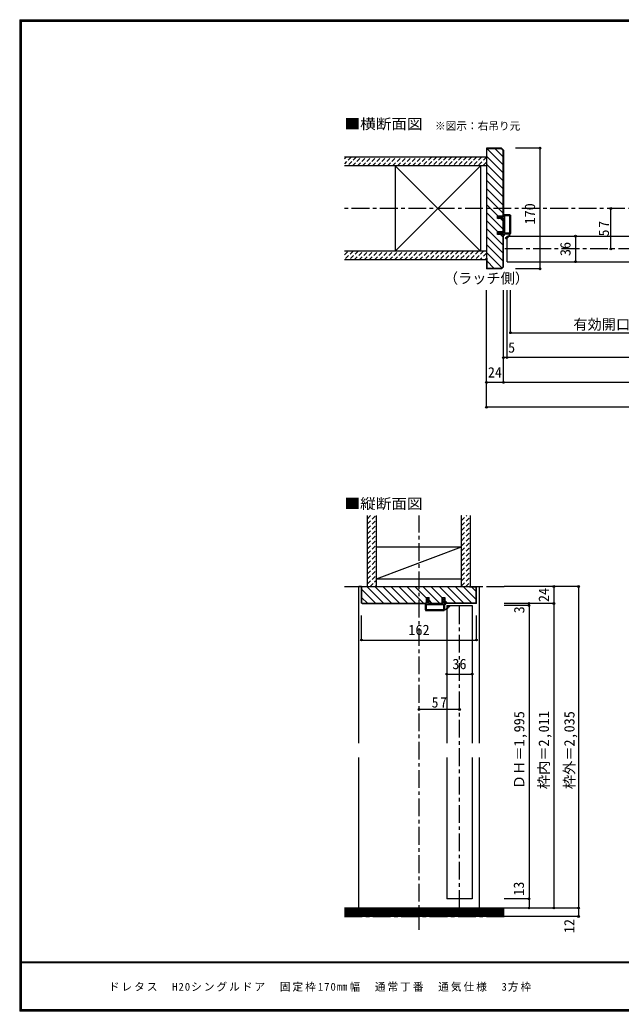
# Model space of a CAD drawing. Units: millimetres at full size, sheet at 1:5. Extents: x -973 to 977, y -718 to 696.
# Drawn here: x -973 to -126, y -701 to 696 of the extents above; entities that cross this region are included whole.
import ezdxf
from ezdxf.enums import TextEntityAlignment as Align

# ---------------------------------------------------------------- set-up
doc = ezdxf.new("R2010")
doc.units = ezdxf.units.MM
doc.header["$LTSCALE"] = 5
doc.header["$PDMODE"] = 32
doc.header["$PDSIZE"] = 2.5
doc.linetypes.add('CHAIN1', pattern=[8, 5, -1, 1, -1])
doc.linetypes.add('DASHED1', pattern=[1.8, 1.2, -0.6])
for name, color, linetype in [('0-0_補助線', 7, 'Continuous'), ('0-1_通り芯', 4, 'CHAIN1'), ('0-3_仕上げ', 2, 'Continuous'), ('0-4_枠', 3, 'Continuous'), ('0-6_扉', 6, 'Continuous'), ('0-A_文字', 3, 'Continuous'), ('0-B_寸法', 7, 'Continuous'), ('0-C_ハッチ', 4, 'DASHED1'), ('F-1_枠', 6, 'Continuous'), ('F-A_文字', 7, 'Continuous')]:
    doc.layers.add(name, color=color, linetype=linetype)
doc.styles.add('ＭＳ ゴシック', font='')
doc.styles.get('ＭＳ ゴシック').set_extended_font_data('MS Gothic')

# ---------------------------------------------------------------- blocks, each defined once
blk = doc.blocks.new('2')
at = {"layer": '0-0_補助線'}
for p, q in [((-9.846, -9.622), (-9.846, 15.078)), ((-8.846, 16.078), (0.354, 16.078)), ((-8.846, 15.878), (0.637, 15.878)), ((-8.446, 14.378), (-8.446, -8.922)), ((-8.146, 14.678), (-1.546, 14.678)), ((-1.246, 14.378), (-1.246, -8.922)), ((0.154, 11.653), (2.154, 11.653)), ((0.154, 11.653), (0.154, -8.497)), ((2.154, 10.953), (2.154, 11.653)), ((3.154, 11.653), (2.512, 10.83)), ((3.154, 11.653), (6.154, 11.653)), ((4.154, 13.753), (4.154, 13.053)), ((5.154, 13.053), (4.512, 13.876)), ((7.154, 13.053), (5.154, 13.053)), ((6.154, 10.953), (6.154, 11.653)), ((7.558, 12.258), (6.516, 10.835)), ((-1.48, -10.622), (-8.846, -10.622)), ((-1.546, -9.222), (-8.146, -9.222)), ((-1.189, -10.85), (-0.732, -12.694)), ((0.354, -12.922), (-0.441, -12.922)), ((0.154, -8.497), (2.154, -8.497)), ((4.154, -9.897), (0.154, -9.897)), ((0.154, -9.897), (0.154, -10.622)), ((0.154, -10.622), (0.645, -12.548)), ((2.154, -7.797), (2.154, -8.497)), ((3.154, -8.497), (2.512, -7.674)), ((3.154, -8.497), (6.154, -8.497)), ((4.154, -10.597), (4.154, -9.897)), ((5.154, -9.897), (4.512, -10.72)), ((7.154, -9.897), (5.154, -9.897)), ((6.154, -7.797), (6.154, -8.497)), ((7.558, -9.101), (6.516, -7.679))]:
    blk.add_line(p, q, dxfattribs=at)
for points in [[(-9.646, 15.078), (-9.646, -9.622), (-9.846, -9.622)], [(4.154, 13.053), (0.154, 13.053), (0.649, 15.723)]]:
    blk.add_lwpolyline(points, dxfattribs=at)
for centre, radius, start, end in [((-8.846, 15.078), 1, 90, 180), ((-8.846, 15.078), 0.8, 90, 180), ((-8.146, 14.378), 0.3, 90, 180), ((-1.546, 14.378), 0.3, 0, 90), ((0.354, 15.778), 0.3, 349.49875, 90), ((2.354, 10.953), 0.2, 180, 322.03043), ((4.354, 13.753), 0.2, 37.96957, 180), ((6.354, 10.953), 0.2, 180, 323.78053), ((7.154, 12.553), 0.5, 323.78053, 90), ((-8.846, -9.622), 1, 180, 270), ((-2.846, -10.72), 6, 179.06153, 259.29815), ((-8.146, -8.922), 0.3, 180, 270), ((-2.846, -10.72), 5.3, 178.93757, 259.29815), ((-1.546, -8.922), 0.3, 270, 0), ((-1.48, -10.922), 0.3, 13.9282, 90), ((-0.441, -12.622), 0.3, 193.9282, 270), ((0.354, -12.622), 0.3, 270, 14.29438), ((2.354, -7.797), 0.2, 37.96957, 180), ((4.354, -10.597), 0.2, 180, 322.03043), ((6.354, -7.797), 0.2, 36.21947, 180), ((7.154, -9.397), 0.5, 270, 36.21947), ((-3.896, -16.272), 0.35, 259.29815, 79.29815)]:
    blk.add_arc(centre, radius, start, end, dxfattribs=at)
blk.add_point((-3.896, -16.622), dxfattribs=at)

msp = doc.modelspace()

# ---------------------------------------------------------------- linework, layer by layer
at = {"layer": '0-1_通り芯'}
for p, q in [((519.153, 430), (-515.847, 430)), ((295.153, 373), (-291.847, 373)), ((-410.847, -586.27), (-410.847, -2.5)), ((-515.847, -102.5), (-290.847, -102.5)), ((-353.847, -555.5), (-353.847, -126.5)), ((-515.847, -567.5), (-290.847, -567.5))]:
    msp.add_line(p, q, dxfattribs=at)
at = {"layer": '0-3_仕上げ'}
for p, q in [((-315.847, 502.5), (-515.847, 502.5)), ((-315.847, 490), (-515.847, 490)), ((-315.847, 370), (-515.847, 370)), ((-315.847, 357.5), (-515.847, 357.5)), ((-483.347, -102.5), (-483.347, -2.5)), ((-470.847, -102.5), (-470.847, -2.5)), ((-350.847, -102.5), (-350.847, -2.5)), ((-338.347, -102.5), (-338.347, -2.5)), ((-290.847, -555.5), (-515.847, -555.5)), ((-290.847, -567.5), (-515.847, -567.5))]:
    msp.add_line(p, q, dxfattribs=at)
at = {"layer": '0-3_仕上げ', "color": 3}
for p, q in [((-444.347, 490), (-444.347, 370)), ((-324.347, 490), (-324.347, 370)), ((-470.847, -46.5), (-350.847, -46.5)), ((-470.847, -91.5), (-350.847, -91.5))]:
    msp.add_line(p, q, dxfattribs=at)
at = {"layer": '0-3_仕上げ', "color": 7}
for p, q in [((-324.347, 370), (-444.347, 490)), ((-444.347, 370), (-324.347, 490)), ((-470.847, -91.5), (-350.847, -46.5)), ((-290.847, -557), (-515.847, -557)), ((-290.847, -558.5), (-515.847, -558.5)), ((-290.847, -560), (-515.847, -560)), ((-290.847, -561.5), (-515.847, -561.5)), ((-290.847, -563), (-515.847, -563)), ((-290.847, -564.5), (-515.847, -564.5)), ((-290.847, -566), (-515.847, -566))]:
    msp.add_line(p, q, dxfattribs=at)
at = {"layer": '0-4_枠'}
for p, q in [((-315.847, 515), (-315.847, 345)), ((-294.675, 515), (-315.847, 515)), ((-294.883, 514.5), (-292.347, 511.964)), ((-294.675, 515), (-291.847, 512.172)), ((-292.347, 419.5), (-292.347, 511.964)), ((-291.847, 512.172), (-291.847, 419.5)), ((-315.347, 500), (-315.847, 500)), ((-291.847, 415.8), (-300.347, 415.8)), ((-292.347, 397.2), (-292.347, 415.8)), ((-291.847, 397.2), (-291.847, 415.8)), ((-300.347, 393.5), (-300.347, 397.2)), ((-291.847, 397.2), (-300.347, 397.2)), ((-291.847, 393.5), (-300.347, 393.5)), ((-292.347, 348.036), (-292.347, 393.5)), ((-291.847, 347.828), (-291.847, 393.5)), ((-315.347, 360), (-315.847, 360)), ((-315.347, 360), (-315.347, 345.5)), ((-294.675, 345), (-315.847, 345)), ((-294.882, 345.5), (-315.347, 345.5)), ((-294.882, 345.5), (-292.347, 348.036)), ((-294.675, 345), (-291.847, 347.828)), ((-491.847, -102.5), (-329.847, -102.5)), ((-491.347, -125.586), (-491.347, -103)), ((-481.847, -103), (-491.347, -103)), ((-481.847, -102.5), (-481.847, -103)), ((-339.847, -103), (-339.847, -102.5)), ((-339.847, -103), (-330.347, -103)), ((-330.347, -125.586), (-330.347, -103)), ((-490.933, -126), (-491.347, -125.586)), ((-400.347, -118), (-396.647, -118)), ((-400.347, -126.5), (-400.347, -118)), ((-396.647, -126.5), (-396.647, -118)), ((-378.047, -126.5), (-378.047, -118)), ((-330.761, -126), (-330.347, -125.586)), ((-491.14, -126.5), (-400.347, -126.5)), ((-490.933, -126), (-400.347, -126)), ((-396.647, -126), (-378.047, -126)), ((-396.647, -126.5), (-378.047, -126.5)), ((-330.761, -126), (-374.347, -126)), ((-330.554, -126.5), (-374.347, -126.5))]:
    msp.add_line(p, q, dxfattribs=at)
at = {"layer": '0-4_枠', "color": 4}
for p, q in [((-491.847, -102.5), (-495.847, -102.5)), ((-495.847, -323.25), (-495.847, -102.5)), ((-329.847, -102.5), (-325.847, -102.5)), ((-325.847, -323.25), (-325.847, -102.5)), ((-495.847, -555.5), (-495.847, -343.25)), ((-325.847, -555.5), (-325.847, -343.25))]:
    msp.add_line(p, q, dxfattribs=at)
at = {"layer": '0-4_枠'}
for points in [[(-315.347, 500), (-315.347, 514.5), (-294.883, 514.5)], [(-300.347, 415.8), (-300.347, 419.5), (-291.847, 419.5)], [(-491.14, -126.5), (-491.847, -125.793), (-491.847, -102.5)], [(-330.554, -126.5), (-329.847, -125.793), (-329.847, -102.5)], [(-378.047, -118), (-374.347, -118), (-374.347, -126.5)]]:
    msp.add_lwpolyline(points, dxfattribs=at)
at = {"layer": '0-6_扉'}
for p, q in [((-286.847, 391), (-6.847, 391)), ((-286.847, 355), (-286.847, 391)), ((-286.847, 355), (-6.847, 355)), ((-371.847, -129.5), (-335.847, -129.5)), ((-371.847, -129.5), (-371.847, -323.25)), ((-335.847, -129.5), (-335.847, -323.25)), ((-371.847, -343.25), (-371.847, -542.5)), ((-335.847, -343.25), (-335.847, -542.5)), ((-335.847, -542.5), (-371.847, -542.5))]:
    msp.add_line(p, q, dxfattribs=at)
at = {"layer": '0-B_寸法', "color": 4}
for p, q in [((-240.425, 515), (-274.947, 515)), ((-240.425, 515), (-240.425, 345)), ((-140.425, 373), (-140.425, 430)), ((-190.425, 391), (-190.425, 355)), ((-240.425, 345), (-274.947, 345)), ((-315.847, 150), (-315.847, 315)), ((-291.847, 185), (-291.847, 315)), ((-286.847, 220), (-286.847, 315)), ((-281.847, 255), (-281.847, 315)), ((-281.847, 255), (235.158, 255)), ((295.153, 220), (-291.847, 220)), ((319.153, 185), (-315.847, 185)), ((319.153, 150), (-315.847, 150)), ((-185.99, -102.5), (-290.847, -102.5)), ((-220.847, -102.5), (-220.847, -555.5)), ((-185.99, -102.5), (-185.99, -567.5)), ((-220.847, -126.5), (-290.847, -126.5)), ((-255.847, -129.5), (-290.847, -129.5)), ((-255.847, -126.5), (-255.847, -555.5)), ((-491.847, -177.922), (-491.847, -143.4)), ((-329.847, -177.922), (-329.847, -143.4)), ((-491.847, -177.922), (-329.847, -177.922)), ((-371.847, -225.882), (-335.847, -225.882)), ((-353.847, -275.882), (-410.847, -275.882)), ((-255.847, -542.5), (-290.847, -542.5)), ((-185.99, -555.5), (-290.847, -555.5)), ((-185.99, -567.5), (-290.847, -567.5))]:
    msp.add_line(p, q, dxfattribs=at)
at = {"layer": '0-B_寸法'}
for p in [(-240.425, 515), (-140.425, 430), (-190.425, 391), (-140.425, 373), (-190.425, 355), (-240.425, 345), (-281.847, 255), (-291.847, 220), (-286.847, 220), (-315.847, 185), (-291.847, 185), (-315.847, 150), (-220.847, -102.5), (-185.99, -102.5), (-255.847, -126.5), (-220.847, -126.5), (-255.847, -129.5), (-491.847, -177.922), (-329.847, -177.922), (-371.847, -225.882), (-335.847, -225.882), (-410.847, -275.882), (-353.847, -275.882), (-255.847, -542.5), (-255.847, -555.5), (-220.847, -555.5), (-185.99, -555.5), (-185.99, -567.5)]:
    msp.add_point(p, dxfattribs=at)
at = {"layer": '0-C_ハッチ', "linetype": 'Continuous'}
for p, q in [((-315.847, 514.98), (-292.347, 491.48)), ((-315.347, 503.167), (-292.347, 480.166)), ((-304.053, 514.5), (-292.347, 502.794)), ((-315.847, 492.353), (-292.347, 468.853)), ((-315.847, 481.039), (-292.347, 457.539)), ((-315.847, 469.725), (-292.347, 446.225)), ((-315.847, 458.412), (-292.347, 434.912)), ((-315.847, 447.098), (-292.347, 423.598)), ((-315.847, 435.784), (-299.563, 419.5)), ((-315.847, 424.47), (-292.347, 400.97)), ((-315.847, 413.157), (-299.89, 397.2)), ((-295.863, 415.8), (-292.347, 412.284)), ((-315.847, 401.843), (-292.347, 378.343)), ((-296.19, 393.5), (-292.347, 389.657)), ((-315.847, 390.529), (-292.347, 367.029)), ((-315.847, 379.216), (-292.347, 355.716)), ((-315.847, 367.902), (-294.164, 346.219)), ((-315.347, 356.088), (-304.759, 345.5)), ((-491.347, -106.98), (-472.327, -126)), ((-484.013, -103), (-461.013, -126)), ((-473.2, -102.5), (-449.7, -126)), ((-461.886, -102.5), (-438.386, -126)), ((-450.572, -102.5), (-427.072, -126)), ((-439.259, -102.5), (-415.759, -126)), ((-427.945, -102.5), (-404.445, -126)), ((-416.631, -102.5), (-400.347, -118.784)), ((-405.317, -102.5), (-381.817, -126)), ((-394.004, -102.5), (-378.047, -118.457)), ((-382.69, -102.5), (-359.19, -126)), ((-371.376, -102.5), (-347.876, -126)), ((-360.063, -102.5), (-336.563, -126)), ((-348.749, -102.5), (-330.347, -120.902)), ((-336.935, -103), (-330.347, -109.588)), ((-491.347, -118.294), (-483.641, -126)), ((-396.647, -122.484), (-393.131, -126)), ((-374.347, -122.157), (-370.504, -126))]:
    msp.add_line(p, q, dxfattribs=at)
at = {"layer": '0-C_ハッチ'}
for p, q in [((-515.847, 500.168), (-513.515, 502.5)), ((-506.444, 502.5), (-515.847, 493.097)), ((-499.373, 502.5), (-511.873, 490)), ((-504.802, 490), (-492.302, 502.5)), ((-497.731, 490), (-485.231, 502.5)), ((-490.66, 490), (-478.16, 502.5)), ((-483.589, 490), (-471.089, 502.5)), ((-476.518, 490), (-464.018, 502.5)), ((-469.447, 490), (-456.947, 502.5)), ((-462.376, 490), (-449.876, 502.5)), ((-455.305, 490), (-442.805, 502.5)), ((-448.233, 490), (-435.733, 502.5)), ((-441.162, 490), (-428.662, 502.5)), ((-434.091, 490), (-421.591, 502.5)), ((-427.02, 490), (-414.52, 502.5)), ((-419.949, 490), (-407.449, 502.5)), ((-412.878, 490), (-400.378, 502.5)), ((-393.307, 502.5), (-405.807, 490)), ((-386.236, 502.5), (-398.736, 490)), ((-379.165, 502.5), (-391.665, 490)), ((-372.094, 502.5), (-384.594, 490)), ((-365.023, 502.5), (-377.523, 490)), ((-357.952, 502.5), (-370.452, 490)), ((-350.881, 502.5), (-363.381, 490)), ((-343.81, 502.5), (-356.31, 490)), ((-336.739, 502.5), (-349.239, 490)), ((-329.667, 502.5), (-342.167, 490)), ((-322.596, 502.5), (-335.096, 490)), ((-315.847, 502.178), (-328.025, 490)), ((-315.847, 495.107), (-320.954, 490)), ((-515.847, 364.96), (-510.807, 370)), ((-503.736, 370), (-515.847, 357.889)), ((-496.665, 370), (-509.165, 357.5)), ((-502.094, 357.5), (-489.594, 370)), ((-495.023, 357.5), (-482.523, 370)), ((-487.952, 357.5), (-475.452, 370)), ((-480.881, 357.5), (-468.381, 370)), ((-473.81, 357.5), (-461.31, 370)), ((-466.739, 357.5), (-454.239, 370)), ((-459.667, 357.5), (-447.167, 370)), ((-452.596, 357.5), (-440.096, 370)), ((-445.525, 357.5), (-433.025, 370)), ((-438.454, 357.5), (-425.954, 370)), ((-431.383, 357.5), (-418.883, 370)), ((-424.312, 357.5), (-411.812, 370)), ((-417.241, 357.5), (-404.741, 370)), ((-410.17, 357.5), (-397.67, 370)), ((-390.599, 370), (-403.099, 357.5)), ((-383.528, 370), (-396.028, 357.5)), ((-376.457, 370), (-388.957, 357.5)), ((-369.386, 370), (-381.886, 357.5)), ((-362.315, 370), (-374.815, 357.5)), ((-355.244, 370), (-367.744, 357.5)), ((-348.172, 370), (-360.672, 357.5)), ((-341.101, 370), (-353.601, 357.5)), ((-334.03, 370), (-346.53, 357.5)), ((-326.959, 370), (-339.459, 357.5)), ((-319.888, 370), (-332.388, 357.5)), ((-315.847, 366.97), (-325.317, 357.5)), ((-315.847, 359.899), (-318.246, 357.5)), ((-483.347, -14.04), (-471.807, -2.5)), ((-483.347, -6.969), (-478.878, -2.5)), ((-483.347, -21.111), (-470.847, -8.611)), ((-350.847, -9.677), (-343.67, -2.5)), ((-350.847, -2.606), (-350.741, -2.5)), ((-350.847, -16.748), (-338.347, -4.248)), ((-350.847, -23.819), (-338.347, -11.319)), ((-483.347, -28.182), (-470.847, -15.682)), ((-483.347, -35.253), (-470.847, -22.753)), ((-350.847, -30.89), (-338.347, -18.39)), ((-350.847, -37.961), (-338.347, -25.461)), ((-483.347, -42.324), (-470.847, -29.824)), ((-483.347, -49.395), (-470.847, -36.895)), ((-350.847, -45.032), (-338.347, -32.532)), ((-350.847, -52.103), (-338.347, -39.603)), ((-483.347, -56.466), (-470.847, -43.966)), ((-483.347, -63.537), (-470.847, -51.037)), ((-350.847, -59.174), (-338.347, -46.674)), ((-350.847, -66.246), (-338.347, -53.746)), ((-483.347, -70.608), (-470.847, -58.108)), ((-483.347, -77.679), (-470.847, -65.179)), ((-350.847, -73.317), (-338.347, -60.817)), ((-350.847, -80.388), (-338.347, -67.888)), ((-483.347, -84.751), (-470.847, -72.251)), ((-483.347, -91.822), (-470.847, -79.322)), ((-350.847, -87.459), (-338.347, -74.959)), ((-350.847, -94.53), (-338.347, -82.03)), ((-483.347, -98.893), (-470.847, -86.393)), ((-479.811, -102.428), (-470.847, -93.464)), ((-350.847, -101.601), (-338.347, -89.101)), ((-344.675, -102.5), (-338.347, -96.172)), ((-472.812, -102.5), (-470.847, -100.535))]:
    msp.add_line(p, q, dxfattribs=at)
at = {"layer": 'F-1_枠'}
for p, q in [((-973.347, 695.833), (-973.347, -700.833)), ((-973.347, 695.833), (976.653, 695.833)), ((-973.347, 695), (976.653, 695)), ((-973.347, 694.167), (976.653, 694.167)), ((-972.514, 695.833), (-972.514, -700.833)), ((-971.68, 695.833), (-971.68, -700.833)), ((976.653, -631.667), (-973.347, -631.667)), ((976.653, -632.5), (-973.347, -632.5)), ((976.653, -699.167), (-973.347, -699.167)), ((976.653, -700), (-973.347, -700)), ((976.653, -700.833), (-973.347, -700.833))]:
    msp.add_line(p, q, dxfattribs=at)

# ---------------------------------------------------------------- block references
at = {"layer": '0-0_補助線', "xscale": -1}
msp.add_blockref('2', (-291.693, 404.922), dxfattribs=at)
at = {"layer": '0-0_補助線', "rotation": 90}
msp.add_blockref('2', (-385.769, -126.654), dxfattribs=at)

# ---------------------------------------------------------------- texts
at = {"layer": '0-A_文字', "color": 7, "style": 'ＭＳ ゴシック', "width": 1.1}
for s, p in [('■横断面図', (-515.847, 537.5)), ('■縦断面図', (-515.847, 2.5))]:
    msp.add_text(s, height=14.66, dxfattribs=at).set_placement(p, align=Align.BOTTOM_LEFT)
at = {"layer": '0-A_文字', "color": 7, "style": 'ＭＳ ゴシック'}
for s, height, p in [('※図示：右吊り元', 11, (-388.245, 537.5)), ('（ラッチ側）', 14.66, (-375.847, 320))]:
    msp.add_text(s, height=height, dxfattribs=at).set_placement(p, align=Align.BOTTOM_LEFT)
at = {"layer": '0-B_寸法', "style": 'ＭＳ ゴシック'}
for s, p in [('170', (-242.925, 407.5)), ('36', (-192.925, 363)), ('24', (-223.347, -124.5)), ('3', (-258.01, -140.385)), ('枠内＝2,011', (-223.347, -388)), ('ＤＨ＝1,995', (-258.027, -388)), ('枠外＝2,035', (-187.333, -388)), ('13', (-258.556, -538.245)), ('12', (-187.376, -590.948))]:
    msp.add_text(s, height=14.66, rotation=90, dxfattribs=at).set_placement(p, align=Align.BOTTOM_LEFT)
for s, p in [('有効開口寸法＝730（660）<640>［617］', (-193.347, 255)), ('5', (-285.361, 222.5)), ('24', (-313.847, 187.5)), ('162', (-425.847, -175.422)), ('36', (-363.847, -223.382))]:
    msp.add_text(s, height=14.66, dxfattribs=at).set_placement(p, align=Align.BOTTOM_LEFT)
at = {"layer": '0-B_寸法', "insert": (-142.925, 390.875), "char_height": 14.66, "attachment_point": 7, "rotation": 90, "style": 'ＭＳ ゴシック'}
msp.add_mtext('\\T1.27;\\W0.95;57', dxfattribs=at)
at = {"layer": '0-B_寸法', "insert": (-392.972, -273.382), "char_height": 14.66, "attachment_point": 7, "style": 'ＭＳ ゴシック'}
msp.add_mtext('\\T1.27;\\W0.95;57', dxfattribs=at)
at = {"layer": 'F-A_文字', "insert": (-847.938, -673.333), "char_height": 11, "attachment_point": 7, "style": 'ＭＳ ゴシック'}
msp.add_mtext('\\T1.19;ドレタス\u3000H20シングルドア\u3000固定枠170㎜幅\u3000通常丁番\u3000通気仕様\u30003方枠', dxfattribs=at)

doc.saveas('drawing.dxf')
